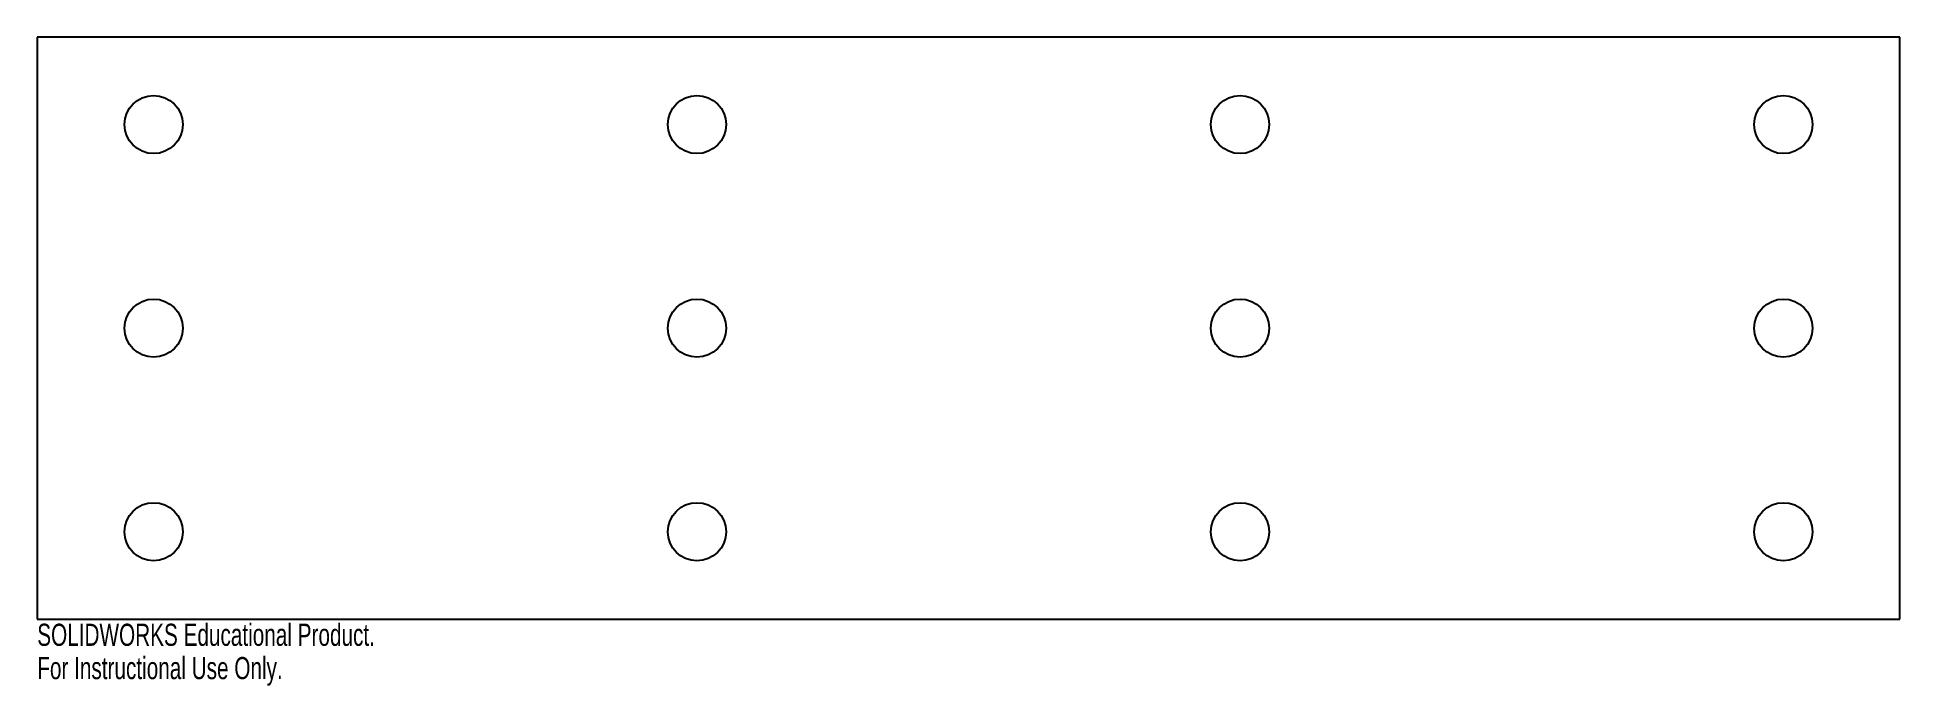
# Model space of a CAD drawing. Header units: inches. Extents: x -8 to 8, y -3.1 to 2.5.
import ezdxf

# ---------------------------------------------------------------- set-up
doc = ezdxf.new("R2010")
doc.units = ezdxf.units.IN
doc.header["$MEASUREMENT"] = 0
doc.styles.add('SLDTEXTSTYLE0', font='TXT', dxfattribs={"width": 0.7})

msp = doc.modelspace()

# ---------------------------------------------------------------- linework, layer by layer
at = {"color": 7, "linetype": 'Continuous', "lineweight": 25}
for p, q in [((8, 2.5), (-8, 2.5)), ((-8, 2.5), (-8, -2.5)), ((8, -2.5), (8, 2.5)), ((-8, -2.5), (8, -2.5))]:
    msp.add_line(p, q, dxfattribs=at)
for centre in [(-7, 1.75), (-2.333, 1.75), (2.333, 1.75), (7, 1.75), (-7, 0), (-2.333, 0), (2.333, 0), (7, 0), (-7, -1.75), (-2.333, -1.75), (2.333, -1.75), (7, -1.75)]:
    msp.add_circle(centre, 0.25, dxfattribs=at)

# ---------------------------------------------------------------- texts
at = {"color": 7, "linetype": 'Continuous', "char_height": 0.1903, "attachment_point": 1, "style": 'SLDTEXTSTYLE0'}
for s, insert in [('SOLIDWORKS Educational Product.', (-8, -2.54)), ('For Instructional Use Only.', (-8, -2.826))]:
    msp.add_mtext(s, dxfattribs=dict(at, insert=insert))

doc.saveas('drawing.dxf')
